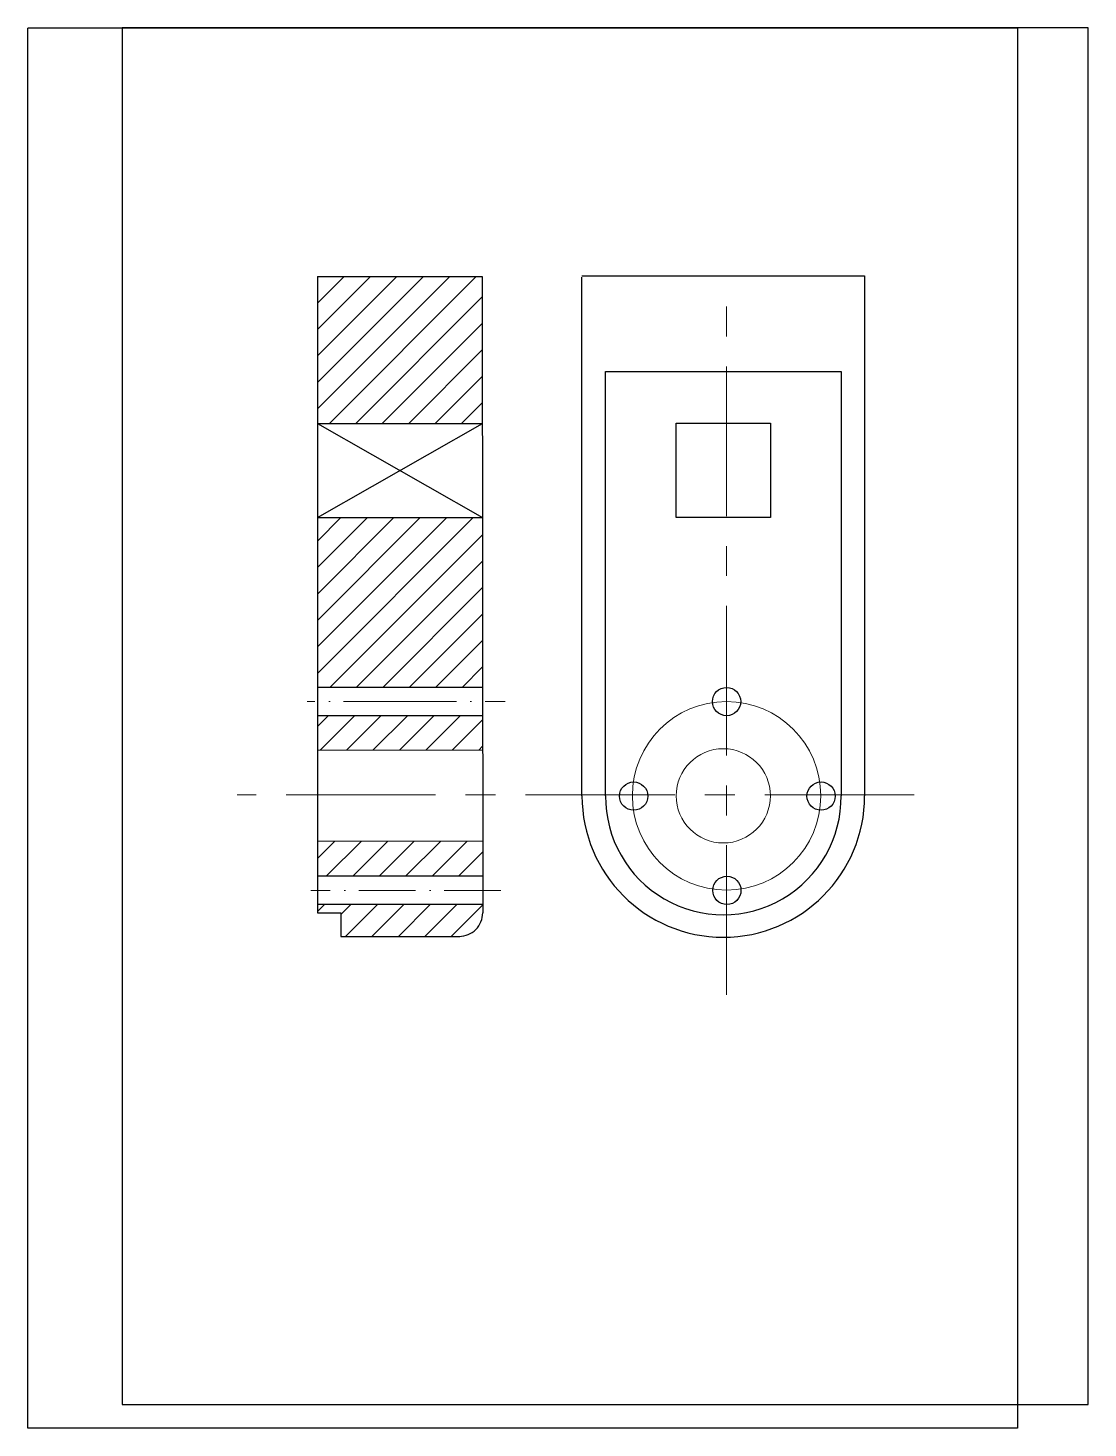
# Model space of a CAD drawing. Header units: millimetres. Extents: x 0 to 225, y 0 to 297.
import ezdxf

# ---------------------------------------------------------------- set-up
doc = ezdxf.new("R2010")
doc.units = ezdxf.units.MM
doc.linetypes.add('ACAD_ISO10W100', pattern=[18, 12, -3, 0, -3])
doc.linetypes.add('осевая', pattern=[50.8, 31.75, -6.35, 6.35, -6.35])
for name, color, linetype, lineweight in [('Вспомогат', 7, 'Continuous', 20), ('Контур', 7, 'Continuous', 30), ('Оси', 7, 'ACAD_ISO10W100', 20)]:
    doc.layers.add(name, color=color, linetype=linetype, lineweight=lineweight)
doc.layers.add('Размеры', color=7, linetype='Continuous')
doc.layers.add('Текст', color=7, linetype='Continuous')
pattern_1 = [(225, (216.6274, 57.089), (2.80633, -2.80633), [])]

msp = doc.modelspace()

# ---------------------------------------------------------------- hatches: boundary and pattern name
at = {"layer": 'Размеры'}
h = msp.add_hatch(dxfattribs=at)
h.set_pattern_fill('ANSI31', color=256, scale=1.25, angle=180)
h.set_pattern_definition(pattern_1)
h.paths.add_polyline_path([(61.43, 111.06), (61.43, 109.29), (66.43, 109.29), (66.43, 104.3), (91.53, 104.3, 0.414485), (96.53, 109.3), (96.53, 111.06)])
h.paths.add_polyline_path([(96.53, 117.05), (96.52, 124.5), (61.43, 124.5), (61.43, 117.05)])
h.paths.add_polyline_path([(96.51, 143.81), (96.5, 151.11), (64.14, 151.11), (61.43, 151.11), (61.43, 143.81)])
at = {"layer": 'Текст'}
h = msp.add_hatch(dxfattribs=at)
h.set_pattern_fill('ANSI31', color=256, scale=1.25, angle=180)
h.set_pattern_definition(pattern_1)
h.paths.add_polyline_path([(96.46, 213.13), (96.43, 244.3), (61.43, 244.3), (61.43, 213.13), (61.44, 213.13)])
h.paths.add_polyline_path([(61.43, 193.13), (61.43, 193.13), (61.43, 157.11), (96.5, 157.11), (96.47, 193.13)])

# ---------------------------------------------------------------- linework, layer by layer
for p, q in [((0, 0), (0, 297)), ((0, 297), (210, 297)), ((210, 0), (0, 0)), ((0, 0), (0, 0))]:
    msp.add_line(p, q)
at = {"lineweight": 30}
msp.add_lwpolyline([(20, 5), (225, 5), (225, 297), (20, 297)], close=True, dxfattribs=at)
at = {"layer": 'Вспомогат'}
for p, q in [((96.51, 143.81), (61.43, 143.81)), ((96.52, 124.5), (61.43, 124.5))]:
    msp.add_line(p, q, dxfattribs=at)
for centre, radius in [((148.28, 134.11), 20), ((147.59, 134.11), 10)]:
    msp.add_circle(centre, radius, dxfattribs=at)
at = {"layer": 'Контур'}
for p, q in [((210, 297), (210, 0)), ((61.43, 244.3), (61.43, 109.29)), ((96.43, 244.3), (96.53, 109.3)), ((117.59, 244.44), (177.59, 244.44)), ((117.59, 134.11), (117.59, 244.11)), ((177.59, 244.44), (177.59, 184.11)), ((122.59, 134.11), (122.59, 224.11)), ((122.59, 224.11), (172.6, 224.11)), ((172.59, 224.11), (172.59, 174.11)), ((177.59, 184.11), (177.59, 134.11)), ((172.59, 174.11), (172.59, 134.14)), ((96.5, 157.11), (61.43, 157.11)), ((96.5, 151.11), (61.43, 151.11)), ((96.53, 117.05), (61.43, 117.05)), ((96.53, 111.05), (61.43, 111.05)), ((66.43, 109.29), (66.43, 104.3))]:
    msp.add_line(p, q, dxfattribs=at)
for centre in [(148.28, 154.11), (128.56, 134.05), (168.34, 134.05), (148.34, 114.05)]:
    msp.add_circle(centre, 3, dxfattribs=at)
for centre, radius, start, end in [((147.59, 134.11), 30, 180, 0), ((147.6, 133.88), 25, 179.4728, 0.5953), ((91.53, 109.3), 5, 269.9885, 360.0416)]:
    msp.add_arc(centre, radius, start, end, dxfattribs=at)
at = {"layer": 'Оси', "linetype": 'осевая'}
for p, q in [((148.28, 91.86), (148.28, 242.17)), ((188.13, 134.3), (44.37, 134.3))]:
    msp.add_line(p, q, dxfattribs=at)
at = {"layer": 'Оси'}
for p, q in [((78.97, 154.11), (59.23, 154.11)), ((78.97, 154.11), (101.28, 154.11)), ((100.36, 114.05), (60.06, 114.05))]:
    msp.add_line(p, q, dxfattribs=at)
at = {"layer": 'Размеры'}
for p, q in [((61.43, 193.13), (96.46, 213.13)), ((61.43, 213.13), (96.48, 193.13))]:
    msp.add_line(p, q, dxfattribs=at)
at = {"layer": 'Текст'}
for p, q in [((61.43, 244.3), (96.43, 244.3)), ((61.43, 213.13), (96.46, 213.13)), ((137.58, 193.19), (137.58, 213.19)), ((137.58, 213.19), (157.58, 213.19)), ((157.58, 213.19), (157.58, 193.19)), ((61.43, 193.13), (96.47, 193.13)), ((157.58, 193.19), (137.58, 193.19)), ((61.43, 109.29), (66.43, 109.29)), ((66.43, 104.3), (91.69, 104.3))]:
    msp.add_line(p, q, dxfattribs=at)

doc.saveas('drawing.dxf')
